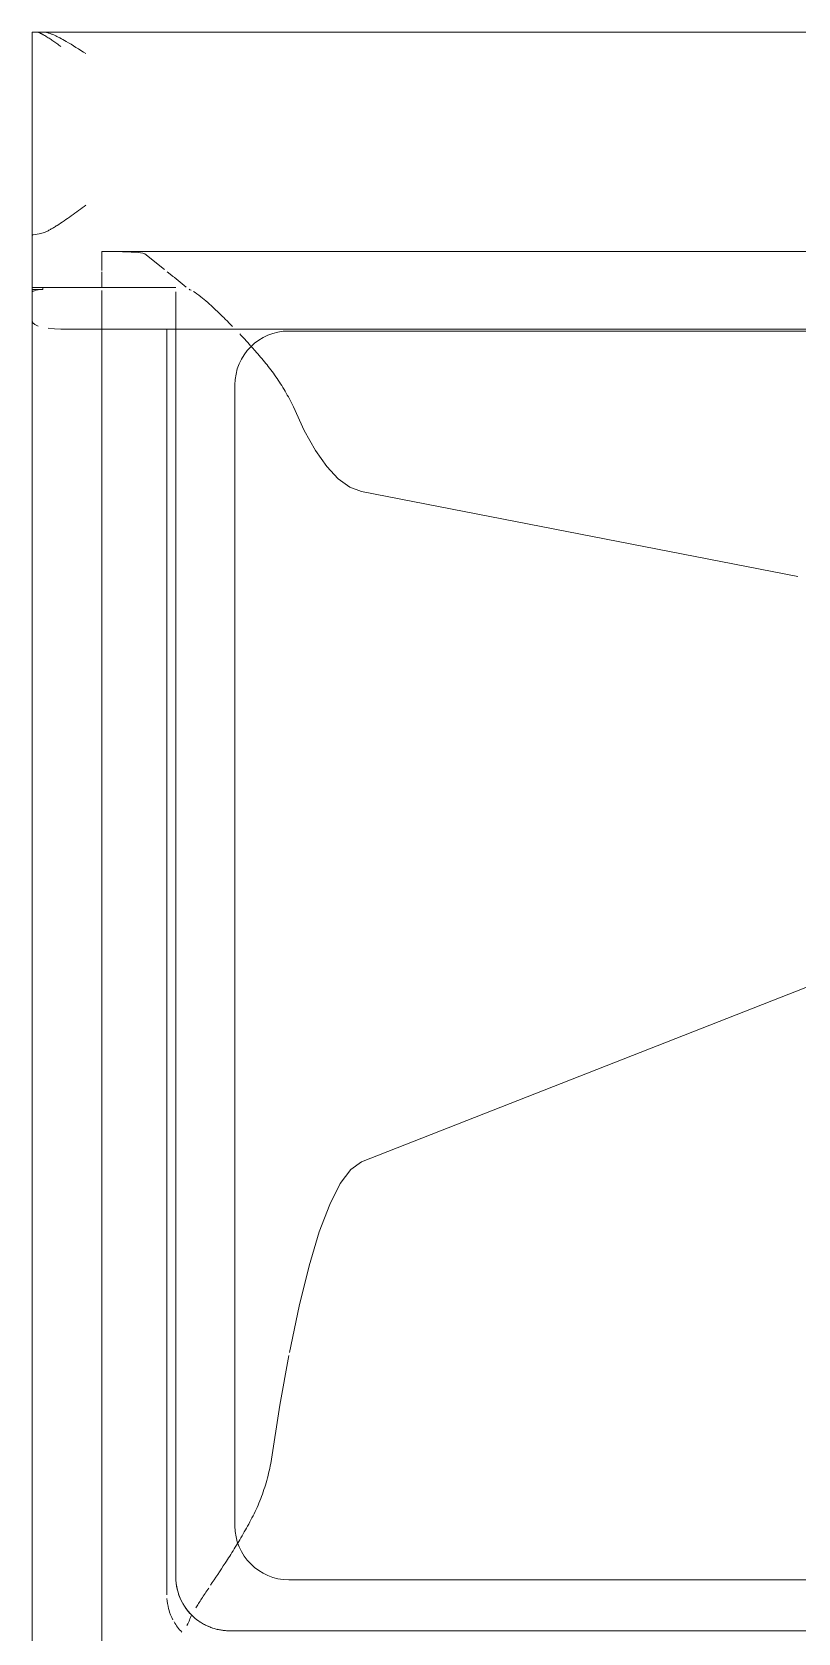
# Model space of a CAD drawing. Header units: millimetres. Extents: x -4000 to 187956, y -58990 to 162485.
# Drawn here: x 618.5 to 831.7, y 80654.4 to 81100 of the extents above; entities that cross this region are included whole.
import ezdxf

# ---------------------------------------------------------------- set-up
doc = ezdxf.new("R2010")
doc.units = ezdxf.units.MM
doc.layers.add('P-SANR-FIXT', color=6, linetype='Continuous', lineweight=9)

# ---------------------------------------------------------------- blocks, each defined once
blk = doc.blocks.new('C2400 - C2400-504579-FFS - TANG 1')
at = {"layer": 'P-SANR-FIXT', "color": 250}
for p, q in [((-307.5, 0), (-307.5, -56.65)), ((-26.15, 0), (-304.5, 0)), ((-304.5, 0), (-307.5, 0)), ((-307.5, -66.71), (-307.5, -56.65)), ((-307.5, -71.18), (-307.5, -66.71)), ((-307.5, -71.18), (-307.5, -453.98)), ((-307.5, -71.18), (-307.5, -72.53)), ((-307.5, -71.68), (-307.5, -71.18)), ((-307.5, -71.68), (-304.5, -71.68)), ((-267.5, -72.3), (-267.5, -430)), ((-267.5, -82.69), (-8.92, -82.69)), ((-8.92, -82.69), (-267.5, -82.69)), ((-8.92, -83.22), (-236.05, -83.22)), ((-251.05, -98.22), (-251.05, -415.8)), ((-236.05, -430.8), (236.05, -430.8)), ((-252.5, -445), (-250, -445)), ((-252.5, -445), (-250, -445)), ((250, -445), (-250, -445))]:
    blk.add_line(p, q, dxfattribs=at)
at = {"layer": 'P-SANR-FIXT', "color": 252}
for p, q in [((-306.43, 0), (-307.5, 0)), ((-288.04, -61.06), (-288.04, -66.39)), ((-8.92, -61.06), (-288.04, -61.06)), ((-288.04, -66.71), (-288.04, -68.2)), ((-304.5, -71.08), (-307.5, -71.08)), ((-307.5, -71.08), (-307.5, -71.68)), ((-304.5, -71.08), (-307.5, -71.08)), ((-304.5, -71.08), (-307.5, -71.08)), ((-273, -71.08), (-304.5, -71.08)), ((-304.5, -71.68), (-304.5, -71.08)), ((-288.04, -68.25), (-288.04, -71.08)), ((-267.5, -71.08), (-273, -71.08)), ((-307.5, -80.43), (-307.5, -72.53)), ((-273, -82.69), (-299.5, -82.69)), ((-288.04, -82.69), (-288.04, -467.83)), ((-271, -82.69), (-272.94, -82.69)), ((-269.13, -82.69), (-270.94, -82.69)), ((-270, -435), (-270, -82.69)), ((-269.07, -82.69), (-267.5, -82.69)), ((-267.5, -82.69), (-269.07, -82.69)), ((-267.5, -82.69), (-267.5, -430)), ((-215.83, -127.85), (-94.37, -151.53)), ((-76.92, -259.9), (-215.83, -314.46)), ((-250, -445), (250, -445))]:
    blk.add_line(p, q, dxfattribs=at)
at = {"layer": 'P-SANR-FIXT', "color": 253}
for p, q in [((-276.08, -61.76), (-270.65, -66.11)), ((-269.9, -66.71), (-268.1, -68.15)), ((-306.43, -71.08), (-307.5, -71.08)), ((-299.5, -71.08), (-303.5, -71.08)), ((-299.5, -71.08), (-267.5, -71.08)), ((-267.97, -68.25), (-264.58, -70.98)), ((-288.04, -71.98), (-288.04, -82.69)), ((-267.5, -72.36), (-267.5, -82.69)), ((-307.5, -80.43), (-307.3, -80.93))]:
    blk.add_line(p, q, dxfattribs=at)
at = {"layer": 'P-SANR-FIXT', "color": 250, "flags": 128}
for points in [[(-305.49, -56.17), (-306.59, -56.32), (-307.27, -56.48), (-307.5, -56.65)], [(-304.5, -71.68), (-305.17, -71.7), (-305.8, -71.77), (-306.37, -71.87), (-306.85, -72), (-307.2, -72.16), (-307.42, -72.34), (-307.5, -72.53)]]:
    blk.add_lwpolyline(points, dxfattribs=at)
at = {"layer": 'P-SANR-FIXT', "color": 253, "flags": 128}
for points in [[(-288.04, -61.06), (-285.09, -61.08), (-282.32, -61.15), (-279.9, -61.26), (-277.98, -61.4), (-276.68, -61.57), (-276.08, -61.76)], [(-263.81, -71.59), (-263.57, -71.74), (-263.2, -71.89)]]:
    blk.add_lwpolyline(points, dxfattribs=at)
at = {"layer": 'P-SANR-FIXT', "color": 252, "flags": 128}
for points in [[(-307.3, -80.93), (-306.71, -81.41), (-305.75, -81.84)], [(-302.97, -82.46), (-301.28, -82.63), (-299.5, -82.69)], [(-234.76, -104.31), (-231.75, -110.91), (-228.66, -116.47), (-225.51, -120.95), (-222.32, -124.36), (-219.08, -126.66), (-215.83, -127.85)], [(-215.83, -314.46), (-218.8, -316.56), (-221.75, -320.53), (-224.68, -326.34), (-227.56, -333.98), (-230.4, -343.42), (-233.18, -354.63), (-235.9, -367.57)], [(-236.05, -368.37), (-238.53, -382.19), (-241.08, -398.43)]]:
    blk.add_lwpolyline(points, dxfattribs=at)
at = {"layer": 'P-SANR-FIXT', "color": 254, "flags": 128}
blk.add_lwpolyline([(-263.81, -442.33), (-264.11, -443.08), (-264.41, -443.54)], dxfattribs=at)
at = {"layer": 'P-SANR-FIXT', "color": 250}
for centre, start, end in [((-236.05, -98.22), 90, 180), ((-236.05, -415.8), 180, 270), ((-252.5, -430), 180, 194.1473), ((-252.5, -430), 198.7764, 208.3199), ((-252.5, -430), 213.7811, 222.5335), ((-252.5, -430), 228.2199, 236.8432), ((-252.5, -430), 242.4227, 251.5045), ((-252.5, -430), 256.4231, 270)]:
    blk.add_arc(centre, 15, start, end, dxfattribs=at)
at = {"layer": 'P-SANR-FIXT', "color": 252}
for start, end in [(183.7348, 195), (195.5635, 207.6644), (210, 223.7993)]:
    blk.add_arc((-255, -435), 15, start, end, dxfattribs=at)
for points, knots in [([(-299.5, -4), (-299.87, -3.74), (-300.6, -3.22), (-301.69, -2.46), (-302.58, -1.86), (-303.28, -1.41), (-303.79, -1.09), (-304.21, -0.85), (-304.53, -0.67), (-304.77, -0.54), (-305, -0.43), (-305.31, -0.29), (-305.82, -0.09), (-306.2, 0), (-306.43, 0)], [0, 0, 0, 0, 0.142857, 0.285714, 0.428571, 0.5, 0.571429, 0.642857, 0.678571, 0.714286, 0.75, 0.785714, 0.857143, 1, 1, 1, 1]), ([(-249.72, -84.02), (-249.25, -84.51), (-248.24, -85.59), (-247.22, -86.71), (-246.68, -87.33)], [0.54213028, 0.54213028, 0.54213028, 0.54213028, 0.58333333, 0.63041497, 0.63041497, 0.63041497, 0.63041497]), ([(-246.54, -87.48), (-246.17, -87.9), (-245.31, -88.88), (-243.95, -90.46), (-241.98, -92.79), (-239.6, -95.89), (-237.03, -99.93), (-235.48, -102.82), (-234.76, -104.31)], [0.6343634, 0.6343634, 0.6343634, 0.6343634, 0.6666667, 0.7083333, 0.75, 0.8333333, 0.9166667, 1, 1, 1, 1]), ([(-241.08, -398.43), (-241.43, -400.26), (-242.07, -402.93), (-243.16, -406.35), (-244.08, -408.83), (-245.13, -411.25), (-246.29, -413.58), (-247.52, -415.85), (-248.34, -417.31), (-248.75, -418.03)], [0, 0, 0, 0, 0.0833333, 0.125, 0.1666667, 0.2083333, 0.25, 0.2916667, 0.3333333, 0.3333333, 0.3333333, 0.3333333])]:
    blk.add_open_spline(points, degree=3, knots=knots, dxfattribs=at)
at = {"layer": 'P-SANR-FIXT', "color": 250}
for points, knots in [([(-304.5, 0), (-304.05, 0), (-303.34, -0.13), (-302.3, -0.47), (-301.48, -0.8), (-300.64, -1.19), (-299.49, -1.78), (-296.82, -3.26), (-294.35, -4.84), (-292.5, -6)], [0, 0, 0, 0, 0.142857, 0.214286, 0.285714, 0.357143, 0.428571, 0.571429, 1, 1, 1, 1]), ([(-292.5, -48.19), (-293.19, -48.68), (-294.56, -49.69), (-296.6, -51.16), (-298.6, -52.57), (-300.22, -53.65), (-301.47, -54.42), (-302.38, -54.95), (-303.25, -55.41), (-304.34, -55.91), (-305.05, -56.12), (-305.49, -56.17)], [0, 0, 0, 0, 0.142857, 0.285714, 0.428571, 0.571429, 0.642857, 0.714286, 0.785714, 0.857143, 1, 1, 1, 1]), ([(-252.5, -445), (-252.87, -445), (-253.63, -444.97), (-254.6, -444.86), (-255.38, -444.73), (-256.17, -444.56), (-257.16, -444.28), (-258.05, -443.94), (-258.63, -443.69), (-259.01, -443.52), (-259.67, -443.19), (-260.59, -442.65), (-263.15, -440.86), (-266.42, -436.9), (-267.5, -432.3), (-267.5, -430)], [-1, -1, -1, -1, -0.946429, -0.892857, -0.866071, -0.839286, -0.785714, -0.732143, -0.71875, -0.705357, -0.678571, -0.625, -0.571429, -0.285714, 0, 0, 0, 0])]:
    blk.add_open_spline(points, degree=3, knots=knots, dxfattribs=at)
at = {"layer": 'P-SANR-FIXT', "color": 253}
blk.add_open_spline([(-262.55, -72.24), (-262.01, -72.56), (-260.83, -73.37), (-258.97, -74.96), (-257.51, -76.3), (-256.34, -77.38), (-255.12, -78.54), (-253.6, -80.03), (-252.45, -81.19), (-251.74, -81.92)], degree=3, knots=[0.0525117, 0.0525117, 0.0525117, 0.0525117, 0.1666667, 0.25, 0.2916667, 0.3333333, 0.375, 0.4166667, 0.4817892, 0.4817892, 0.4817892, 0.4817892], dxfattribs=at)
at = {"layer": 'P-SANR-FIXT', "color": 252}
for points in [[(-248.75, -418.03), (-249.57, -419.48), (-251.25, -422.27), (-252.92, -424.88), (-253.74, -426.14)], [(-253.74, -426.14), (-255.18, -428.34), (-256.55, -430.4), (-257.81, -432.29)], [(-258.34, -433.1), (-259.04, -434.15), (-260.36, -436.14), (-261.44, -437.87), (-261.92, -438.65)]]:
    blk.add_open_spline(points, degree=3, dxfattribs=at)
at = {"layer": 'P-SANR-FIXT', "color": 253}
blk.add_open_spline([(-263.19, -440.87), (-263.47, -441.42), (-263.68, -441.91), (-263.81, -442.33)], degree=3, dxfattribs=at)
blk = doc.blocks.new('CMF2_NHAXUONG_A_rvt-1-FFS - TANG 1')
at = {"layer": 'P-SANR-FIXT', "color": 250, "lineweight": 9}
blk.add_blockref('C2400 - C2400-504579-FFS - TANG 1', (926.04, 81100), dxfattribs=at)

msp = doc.modelspace()

# ---------------------------------------------------------------- block references
at = {"lineweight": 5}
msp.add_blockref('CMF2_NHAXUONG_A_rvt-1-FFS - TANG 1', (0, 0), dxfattribs=at)

doc.saveas('drawing.dxf')
